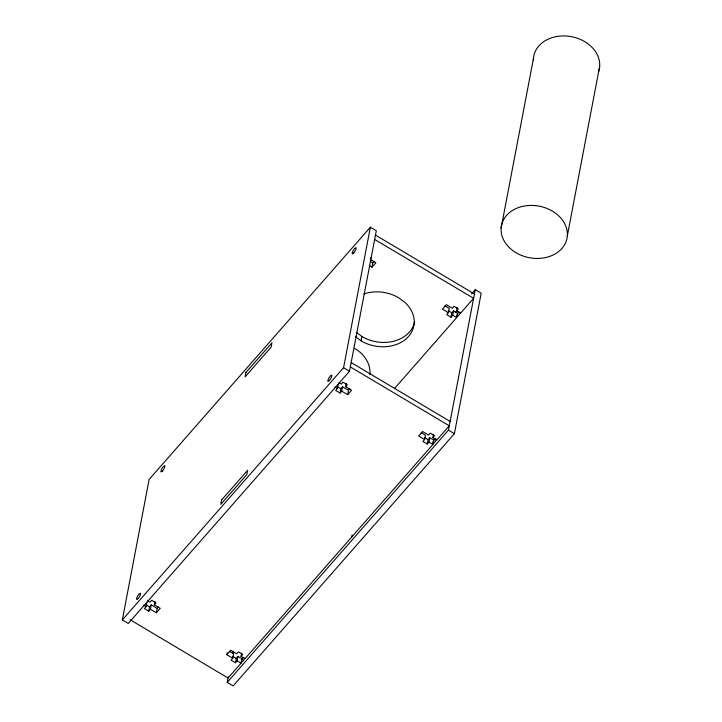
<?xml version="1.0" encoding="UTF-8"?>
<svg xmlns="http://www.w3.org/2000/svg" width="722" height="722" viewBox="0 0 722 722"><rect width="100%" height="100%" fill="white"/><g stroke="black" fill="none" stroke-linecap="round" stroke-linejoin="round"><path stroke-width="1.08" d="M122.334 619.945L149.138 479.426L370.368 227.204L376.306 230.742L349.502 371.252L128.272 623.474L122.334 619.945L343.564 367.724L370.368 227.204M150.429 609.242L156.367 612.77L157.197 608.429L151.259 604.892L150.429 609.242L148.741 611.173L144.382 608.583L146.079 606.651L146.9 602.301M148.741 611.173L149.562 606.823L151.259 604.892M156.367 612.77L160.275 608.321L154.337 604.792L154.959 601.534M130.068 619.702L228.062 678.021L241.076 663.184L241.906 658.834L237.944 656.478L237.114 660.829L235.426 662.76L231.067 660.17L232.764 658.238L226.825 654.701L227.24 652.535M471.556 293.863L475.266 289.63L481.204 293.159L454.4 433.678L233.17 685.9L227.231 682.362L228.287 676.839M232.719 653.6L233.143 651.388M232.764 658.238L233.594 653.888L229.352 651.37M235.426 662.76L236.256 658.41L237.944 656.478M421.197 432.64L425.438 435.167L424.608 439.508L422.921 441.44L427.271 444.03L428.101 439.68L429.798 437.758L433.751 440.113L432.92 444.454L244.975 658.735L241.022 656.379L241.644 653.121M341.723 391.143L347.661 394.672L348.491 390.331L342.553 386.793L341.723 391.143L340.035 393.075L335.685 390.485L337.373 388.553L338.203 384.203M340.035 393.075L340.865 388.725L342.553 386.793M347.661 394.672L351.569 390.223L345.63 386.694L346.253 383.436M369.438 265.687L371.983 267.194L372.814 262.853L374.113 261.364M361.054 340.784L361.884 336.434M351.686 537.069L352.101 534.903M394.51 388.499L456.692 317.608L457.522 313.258L453.56 310.902L452.73 315.252L451.042 317.184L446.683 314.593L448.38 312.662L449.21 308.312L444.969 305.794M451.042 317.184L451.873 312.834L453.56 310.902M427.271 444.03L428.967 442.099L429.798 437.758M457.261 307.545L456.638 310.803L460.591 313.158L473.605 298.321L374.646 239.433M350.332 366.911L449.292 425.8L436.828 440.005L432.866 437.649L433.489 434.391M227.231 682.362L448.461 430.141L475.266 289.63M501.122 228.044L533.45 58.554M567.33 235.832L599.666 66.343M370.512 258.566L371.64 257.285M371.983 267.194L375.882 262.745L370.792 259.721M154.337 604.792L156.024 602.861L151.674 600.271L149.977 602.202L147.604 600.785M345.63 386.694L347.318 384.763L342.968 382.173L341.28 384.104L338.898 382.687M157.197 608.429L158.497 606.949M348.491 390.331L349.791 388.842M455.221 312.482L458.326 308.872L453.976 306.281L452.279 308.213L446.34 304.675L442.442 309.124L448.38 312.662M226.825 654.701L230.733 650.251L236.663 653.789L238.359 651.858L242.709 654.448L241.022 656.379M432.866 437.649L434.563 435.718L430.204 433.128L428.516 435.059L422.578 431.521L418.67 435.98L424.608 439.508M354.385 348.392L356.325 349.403A34.575 27.174 10.8 0 1 369.854 374.547M375.476 235.083L474.435 293.971M370.269 261.337L372.814 262.853M448.389 310.758L451.873 312.834M452.73 315.252L456.692 317.608M351.163 362.561L450.122 421.449M343.564 367.724L349.502 371.252M448.461 430.141L454.4 433.678M424.617 437.613L428.101 439.68M337.382 386.649L340.865 388.725M428.967 442.099L432.92 444.454M334.999 387.136L337.373 388.553M146.088 604.747L149.562 606.823M232.773 656.334L236.256 658.41M143.696 605.235L146.079 606.651M237.114 660.829L241.076 663.184M356.298 332.337L362.39 336.804A34.575 27.174 10.8 0 0 414.663 321.516M355.468 336.678L361.56 341.154A34.575 27.174 10.8 0 0 406.296 338.69A34.575 27.174 10.8 0 0 405.096 302.545L398.201 297.482A34.575 27.174 10.8 0 0 363.888 293.971M460.537 312.364A3.574 0.93 -59.2 0 1 457.252 316.299A3.574 0.93 -59.2 0 1 458.948 311.687M436.521 439.102A3.574 0.93 -59.2 0 1 434.581 442.55A3.574 0.93 -59.2 0 1 432.839 443.705M432.785 442.911A3.574 0.93 -59.2 0 1 435.149 438.516M244.92 657.941A3.574 0.93 -59.2 0 1 241.644 661.875A3.574 0.93 -59.2 0 1 243.341 657.264M533.405 60.513A33.383 26.236 10.8 0 1 570.958 36.578A33.383 26.236 10.8 0 1 598.403 72.092M221.6 499.976L220.77 504.326L246.798 474.652L247.619 470.302L221.6 499.976M245.913 372.498L245.083 376.848L271.111 347.174L271.941 342.824L245.913 372.498M353.744 252.962A3.574 0.93 -59.2 0 0 356.054 247.772A3.574 0.93 -59.2 0 0 352.679 251.626A3.574 0.93 -59.2 0 0 353.744 252.962M162.495 470.997A3.574 0.93 -59.2 0 0 164.815 465.816A3.574 0.93 -59.2 0 0 161.43 469.67A3.574 0.93 -59.2 0 0 162.495 470.997M329.431 380.44A3.574 0.93 -59.2 0 0 331.741 375.25A3.574 0.93 -59.2 0 0 328.357 379.104A3.574 0.93 -59.2 0 0 329.431 380.44M138.128 598.538A3.574 0.93 -59.2 0 0 140.447 593.349A3.574 0.93 -59.2 0 0 137.063 597.202A3.574 0.93 -59.2 0 0 138.128 598.538M509.452 247.727A33.383 26.236 10.8 0 0 565.705 242.484A33.383 26.236 10.8 0 0 527.52 205.59A33.383 26.236 10.8 0 0 509.452 247.727"/></g></svg>
